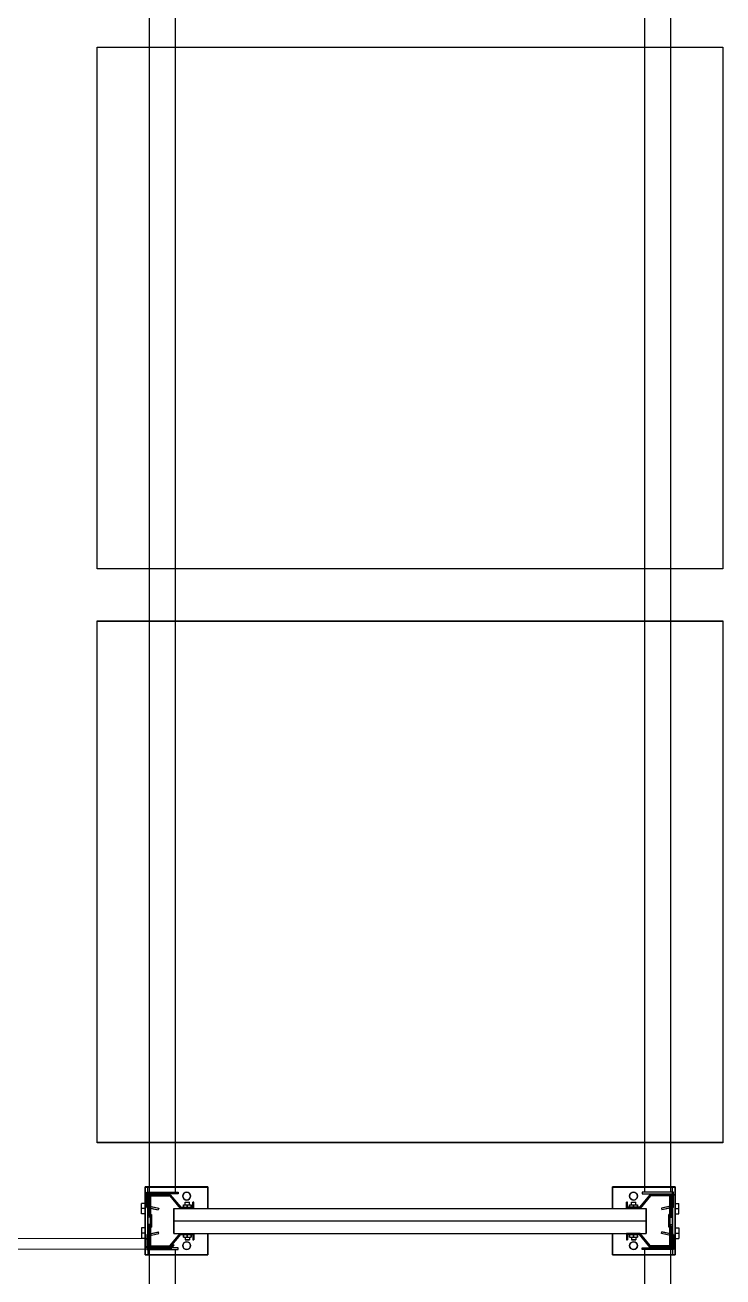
# Model space of a CAD drawing. Header units: metres. Extents: x 0 to 8715937, y -236336 to 216.
# Drawn here: x 140.685 to 142.023, y 80.287 to 82.687 of the extents above; entities that cross this region are included whole.
import ezdxf

# ---------------------------------------------------------------- set-up
doc = ezdxf.new("R2010")
doc.units = ezdxf.units.M
doc.header["$MEASUREMENT"] = 0
for name, color, linetype in [('0-BLOCK-EQUIPAMIENTO', 7, 'Continuous'), ('AAA BAST', 5, 'Continuous'), ('AAA CONECT', 3, 'Continuous'), ('AAA LARG', 1, 'Continuous'), ('AAA PALLETS', 7, 'Continuous')]:
    doc.layers.add(name, color=color, linetype=linetype)

# ---------------------------------------------------------------- blocks, each defined once
blk = doc.blocks.new('1A MODULO SIMPLE')
at = {"layer": 'AAA BAST'}
for points in [[(-2.1307, 1.015), (-2.1307, 1.017), (-2.1407, 1.017), (-2.1407, 1.04), (-2.1167, 1.06), (-2.1167, 1.1), (-2.1567, 1.1), (-2.1567, 1.098), (-2.1767, 1.098), (-2.1767, 1.1), (-2.2167, 1.1), (-2.2167, 1.06), (-2.1927, 1.04), (-2.1927, 1.017), (-2.2027, 1.017), (-2.2027, 1.015), (-2.1907, 1.015), (-2.1907, 1.0409), (-2.2147, 1.0609), (-2.2147, 1.098), (-2.1787, 1.098), (-2.1787, 1.096), (-2.1547, 1.096), (-2.1547, 1.098), (-2.1187, 1.098), (-2.1187, 1.0609), (-2.1427, 1.0409), (-2.1427, 1.015)], [(0.1973, 1.015), (0.1973, 1.017), (0.2073, 1.017), (0.2073, 1.04), (0.1833, 1.06), (0.1833, 1.1), (0.2233, 1.1), (0.2233, 1.098), (0.2433, 1.098), (0.2433, 1.1), (0.2833, 1.1), (0.2833, 1.06), (0.2593, 1.04), (0.2593, 1.017), (0.2693, 1.017), (0.2693, 1.015), (0.2573, 1.015), (0.2573, 1.0409), (0.2813, 1.0609), (0.2813, 1.098), (0.2453, 1.098), (0.2453, 1.096), (0.2213, 1.096), (0.2213, 1.098), (0.1853, 1.098), (0.1853, 1.0609), (0.2093, 1.0409), (0.2093, 1.015)], [(-2.1307, 0.185), (-2.1307, 0.183), (-2.1407, 0.183), (-2.1407, 0.16), (-2.1167, 0.14), (-2.1167, 0.1), (-2.1567, 0.1), (-2.1567, 0.102), (-2.1767, 0.102), (-2.1767, 0.1), (-2.2167, 0.1), (-2.2167, 0.14), (-2.1927, 0.16), (-2.1927, 0.183), (-2.2027, 0.183), (-2.2027, 0.185), (-2.1907, 0.185), (-2.1907, 0.1591), (-2.2147, 0.1391), (-2.2147, 0.102), (-2.1787, 0.102), (-2.1787, 0.104), (-2.1547, 0.104), (-2.1547, 0.102), (-2.1187, 0.102), (-2.1187, 0.1391), (-2.1427, 0.1591), (-2.1427, 0.185)], [(0.1973, 0.185), (0.1973, 0.183), (0.2073, 0.183), (0.2073, 0.16), (0.1833, 0.14), (0.1833, 0.1), (0.2233, 0.1), (0.2233, 0.102), (0.2433, 0.102), (0.2433, 0.1), (0.2833, 0.1), (0.2833, 0.14), (0.2593, 0.16), (0.2593, 0.183), (0.2693, 0.183), (0.2693, 0.185), (0.2573, 0.185), (0.2573, 0.1591), (0.2813, 0.1391), (0.2813, 0.102), (0.2453, 0.102), (0.2453, 0.104), (0.2213, 0.104), (0.2213, 0.102), (0.1853, 0.102), (0.1853, 0.1391), (0.2093, 0.1591), (0.2093, 0.185)]]:
    blk.add_hatch(color=251, dxfattribs=at).paths.add_polyline_path(points)
at = {"layer": 'AAA BAST', "color": 251}
for p, q in [((-2.2167, 1.1082), (-2.2317, 1.1082)), ((-2.2317, 1.1082), (-2.2317, 0.9882)), ((-2.1167, 1.1082), (-2.2167, 1.1082)), ((-2.2167, 1.1082), (-2.2167, 1.1032)), ((-2.1802, 1.1152), (-2.2002, 1.1152)), ((-2.2002, 1.1082), (-2.2002, 1.1152)), ((-2.1902, 1.1082), (-2.1902, 1.1152)), ((-2.1802, 1.1082), (-2.1802, 1.1152)), ((-2.1532, 1.1152), (-2.1332, 1.1152)), ((-2.1532, 1.1082), (-2.1532, 1.1152)), ((-2.1432, 1.1082), (-2.1432, 1.1152)), ((-2.1332, 1.1082), (-2.1332, 1.1152)), ((-2.1167, 1.1032), (-2.1167, 1.1082)), ((-2.1017, 1.1082), (-2.1167, 1.1082)), ((-2.1017, 0.9882), (-2.1017, 1.1082)), ((0.1683, 0.9882), (0.1683, 1.1082)), ((0.1683, 1.1082), (0.1833, 1.1082)), ((0.1833, 1.1032), (0.1833, 1.1082)), ((0.1833, 1.1082), (0.2833, 1.1082)), ((0.2198, 1.1152), (0.1998, 1.1152)), ((0.1998, 1.1082), (0.1998, 1.1152)), ((0.2098, 1.1082), (0.2098, 1.1152)), ((0.2198, 1.1082), (0.2198, 1.1152)), ((0.2468, 1.1152), (0.2668, 1.1152)), ((0.2468, 1.1082), (0.2468, 1.1152)), ((0.2568, 1.1082), (0.2568, 1.1152)), ((0.2668, 1.1082), (0.2668, 1.1152)), ((0.2833, 1.1082), (0.2833, 1.1032)), ((0.2833, 1.1082), (0.2983, 1.1082)), ((0.2983, 1.1082), (0.2983, 0.9882)), ((-2.2167, 1.1032), (-2.2317, 1.1032)), ((-2.2167, 1.1032), (-2.1167, 1.1032)), ((-2.1767, 1.1), (-2.2167, 1.1)), ((-2.2167, 1.1), (-2.2167, 1.06)), ((-2.2147, 1.098), (-2.2147, 1.0609)), ((-2.1787, 1.098), (-2.2147, 1.098)), ((-2.2067, 1.1), (-2.2067, 1.1032)), ((-2.2067, 1.1032), (-2.1737, 1.1032)), ((-2.1787, 1.098), (-2.1787, 1.096)), ((-2.1547, 1.096), (-2.1787, 1.096)), ((-2.1767, 1.1), (-2.1767, 1.098)), ((-2.1767, 1.1), (-2.1737, 1.1)), ((-2.1567, 1.098), (-2.1767, 1.098)), ((-2.1737, 1.1), (-2.1737, 1.1032)), ((-2.1597, 1.1), (-2.1597, 1.1032)), ((-2.1567, 1.1), (-2.1597, 1.1)), ((-2.1167, 1.1), (-2.1567, 1.1)), ((-2.1567, 1.1), (-2.1567, 1.098)), ((-2.1187, 1.098), (-2.1547, 1.098)), ((-2.1547, 1.098), (-2.1547, 1.096)), ((-2.1267, 1.1), (-2.1267, 1.1032)), ((-2.1187, 1.098), (-2.1187, 1.0609)), ((-2.1167, 1.1032), (-2.1017, 1.1032)), ((-2.1167, 1.1), (-2.1167, 1.06)), ((0.1833, 1.1032), (0.1683, 1.1032)), ((0.2833, 1.1032), (0.1833, 1.1032)), ((0.1833, 1.1), (0.2233, 1.1)), ((0.1833, 1.1), (0.1833, 1.06)), ((0.1853, 1.098), (0.1853, 1.0609)), ((0.1853, 1.098), (0.2213, 1.098)), ((0.1933, 1.1), (0.1933, 1.1032)), ((0.2213, 1.098), (0.2213, 1.096)), ((0.2213, 1.096), (0.2453, 1.096)), ((0.2233, 1.1), (0.2233, 1.098)), ((0.2233, 1.1), (0.2263, 1.1)), ((0.2233, 1.098), (0.2433, 1.098)), ((0.2263, 1.1), (0.2263, 1.1032)), ((0.2403, 1.1), (0.2403, 1.1032)), ((0.2733, 1.1032), (0.2403, 1.1032)), ((0.2433, 1.1), (0.2403, 1.1)), ((0.2433, 1.1), (0.2833, 1.1)), ((0.2433, 1.1), (0.2433, 1.098)), ((0.2453, 1.098), (0.2813, 1.098)), ((0.2453, 1.098), (0.2453, 1.096)), ((0.2733, 1.1), (0.2733, 1.1032)), ((0.2813, 1.098), (0.2813, 1.0609)), ((0.2833, 1.1032), (0.2983, 1.1032)), ((0.2833, 1.1), (0.2833, 1.06)), ((-2.2167, 1.06), (-2.1927, 1.04)), ((-2.2147, 1.0609), (-2.1907, 1.0409)), ((-2.1187, 1.0609), (-2.1427, 1.0409)), ((-2.1167, 1.06), (-2.1407, 1.04)), ((0.1833, 1.06), (0.2073, 1.04)), ((0.1853, 1.0609), (0.2093, 1.0409)), ((0.2813, 1.0609), (0.2573, 1.0409)), ((0.2833, 1.06), (0.2593, 1.04)), ((-2.1927, 1.036), (-2.1977, 1.036)), ((-2.1977, 1.021), (-2.1977, 1.036)), ((-2.1927, 1.04), (-2.1927, 1.017)), ((-2.1907, 1.053), (-2.1667, 1.053)), ((-2.1907, 0.147), (-2.1907, 1.053)), ((-2.1907, 1.0409), (-2.1907, 1.015)), ((-2.1667, 1.053), (-2.1427, 1.053)), ((-2.1667, 0.147), (-2.1667, 1.053)), ((-2.1427, 0.147), (-2.1427, 1.053)), ((-2.1427, 1.0409), (-2.1427, 1.015)), ((-2.1407, 1.04), (-2.1407, 1.017)), ((-2.1357, 1.036), (-2.1407, 1.036)), ((-2.1407, 1.021), (-2.1407, 1.036)), ((-2.1357, 1.021), (-2.1357, 1.036)), ((-2.1357, 1.0328), (-2.1307, 1.0328)), ((-2.1307, 1.0243), (-2.1307, 1.0328)), ((0.2023, 1.0328), (0.1973, 1.0328)), ((0.1973, 1.0243), (0.1973, 1.0328)), ((0.2023, 1.036), (0.2073, 1.036)), ((0.2023, 1.021), (0.2023, 1.036)), ((0.2073, 1.04), (0.2073, 1.017)), ((0.2073, 1.021), (0.2073, 1.036)), ((0.2333, 1.053), (0.2093, 1.053)), ((0.2093, 0.147), (0.2093, 1.053)), ((0.2093, 1.0409), (0.2093, 1.015)), ((0.2573, 1.053), (0.2333, 1.053)), ((0.2333, 0.147), (0.2333, 1.053)), ((0.2573, 0.147), (0.2573, 1.053)), ((0.2573, 1.0409), (0.2573, 1.015)), ((0.2593, 1.04), (0.2593, 1.017)), ((0.2593, 1.036), (0.2643, 1.036)), ((0.2643, 1.021), (0.2643, 1.036)), ((-2.1927, 1.017), (-2.2027, 1.017)), ((-2.2027, 1.017), (-2.2027, 1.015)), ((-2.1907, 1.015), (-2.2027, 1.015)), ((-2.1927, 1.0285), (-2.1977, 1.0285)), ((-2.1927, 1.021), (-2.1977, 1.021)), ((-2.1427, 1.015), (-2.1307, 1.015)), ((-2.1357, 1.0285), (-2.1407, 1.0285)), ((-2.1357, 1.021), (-2.1407, 1.021)), ((-2.1407, 1.017), (-2.1307, 1.017)), ((-2.1357, 1.0243), (-2.1307, 1.0243)), ((-2.1307, 1.015), (-2.1307, 1.017)), ((0.2023, 1.0243), (0.1973, 1.0243)), ((0.2073, 1.017), (0.1973, 1.017)), ((0.1973, 1.015), (0.1973, 1.017)), ((0.2093, 1.015), (0.1973, 1.015)), ((0.2023, 1.0285), (0.2073, 1.0285)), ((0.2023, 1.021), (0.2073, 1.021)), ((0.2573, 1.015), (0.2693, 1.015)), ((0.2593, 1.0285), (0.2643, 1.0285)), ((0.2593, 1.021), (0.2643, 1.021)), ((0.2593, 1.017), (0.2693, 1.017)), ((0.2693, 1.017), (0.2693, 1.015)), ((-2.2317, 0.9882), (-2.1907, 0.9882)), ((-2.1427, 0.9882), (-2.1017, 0.9882)), ((0.2093, 0.9882), (0.1683, 0.9882)), ((0.2983, 0.9882), (0.2573, 0.9882)), ((-2.2317, 0.0918), (-2.2317, 0.2118)), ((-2.2317, 0.2118), (-2.1907, 0.2118)), ((-2.1427, 0.2118), (-2.1017, 0.2118)), ((-2.1017, 0.2118), (-2.1017, 0.0918)), ((0.2093, 0.2118), (0.1683, 0.2118)), ((0.1683, 0.2118), (0.1683, 0.0918)), ((0.2983, 0.2118), (0.2573, 0.2118)), ((0.2983, 0.0918), (0.2983, 0.2118)), ((-2.1907, 0.185), (-2.2027, 0.185)), ((-2.2027, 0.183), (-2.2027, 0.185)), ((-2.1927, 0.183), (-2.2027, 0.183)), ((-2.1927, 0.1801), (-2.1977, 0.1801)), ((-2.1977, 0.1651), (-2.1977, 0.1801)), ((-2.1927, 0.1726), (-2.1977, 0.1726)), ((-2.1927, 0.16), (-2.1927, 0.183)), ((-2.1907, 0.1591), (-2.1907, 0.185)), ((-2.1427, 0.1591), (-2.1427, 0.185)), ((-2.1427, 0.185), (-2.1307, 0.185)), ((-2.1407, 0.16), (-2.1407, 0.183)), ((-2.1407, 0.183), (-2.1307, 0.183)), ((-2.1357, 0.1801), (-2.1407, 0.1801)), ((-2.1407, 0.1651), (-2.1407, 0.1801)), ((-2.1357, 0.1726), (-2.1407, 0.1726)), ((-2.1357, 0.1651), (-2.1357, 0.1801)), ((-2.1357, 0.1768), (-2.1307, 0.1768)), ((-2.1357, 0.1683), (-2.1307, 0.1683)), ((-2.1307, 0.185), (-2.1307, 0.183)), ((-2.1307, 0.1683), (-2.1307, 0.1768)), ((0.2093, 0.185), (0.1973, 0.185)), ((0.1973, 0.185), (0.1973, 0.183)), ((0.2073, 0.183), (0.1973, 0.183)), ((0.2023, 0.1768), (0.1973, 0.1768)), ((0.1973, 0.1683), (0.1973, 0.1768)), ((0.2023, 0.1683), (0.1973, 0.1683)), ((0.2023, 0.1801), (0.2073, 0.1801)), ((0.2023, 0.1651), (0.2023, 0.1801)), ((0.2023, 0.1726), (0.2073, 0.1726)), ((0.2073, 0.16), (0.2073, 0.183)), ((0.2073, 0.1651), (0.2073, 0.1801)), ((0.2093, 0.1591), (0.2093, 0.185)), ((0.2573, 0.1591), (0.2573, 0.185)), ((0.2573, 0.185), (0.2693, 0.185)), ((0.2593, 0.16), (0.2593, 0.183)), ((0.2593, 0.183), (0.2693, 0.183)), ((0.2593, 0.1801), (0.2643, 0.1801)), ((0.2593, 0.1726), (0.2643, 0.1726)), ((0.2643, 0.1651), (0.2643, 0.1801)), ((0.2693, 0.183), (0.2693, 0.185)), ((-2.2167, 0.14), (-2.1927, 0.16)), ((-2.2147, 0.1391), (-2.1907, 0.1591)), ((-2.1927, 0.1651), (-2.1977, 0.1651)), ((-2.1907, 0.147), (-2.1667, 0.147)), ((-2.1667, 0.147), (-2.1427, 0.147)), ((-2.1187, 0.1391), (-2.1427, 0.1591)), ((-2.1357, 0.1651), (-2.1407, 0.1651)), ((-2.1167, 0.14), (-2.1407, 0.16)), ((0.1833, 0.14), (0.2073, 0.16)), ((0.1853, 0.1391), (0.2093, 0.1591)), ((0.2023, 0.1651), (0.2073, 0.1651)), ((0.2333, 0.147), (0.2093, 0.147)), ((0.2573, 0.147), (0.2333, 0.147)), ((0.2813, 0.1391), (0.2573, 0.1591)), ((0.2593, 0.1651), (0.2643, 0.1651)), ((0.2833, 0.14), (0.2593, 0.16)), ((-2.2167, 0.1), (-2.2167, 0.14)), ((-2.2147, 0.102), (-2.2147, 0.1391)), ((-2.1187, 0.102), (-2.1187, 0.1391)), ((-2.1167, 0.1), (-2.1167, 0.14)), ((0.1833, 0.1), (0.1833, 0.14)), ((0.1853, 0.102), (0.1853, 0.1391)), ((0.2813, 0.102), (0.2813, 0.1391)), ((0.2833, 0.1), (0.2833, 0.14)), ((-2.2167, 0.0968), (-2.2317, 0.0968)), ((-2.1767, 0.1), (-2.2167, 0.1)), ((-2.2167, 0.0968), (-2.1167, 0.0968)), ((-2.2167, 0.0918), (-2.2167, 0.0968)), ((-2.1787, 0.102), (-2.2147, 0.102)), ((-2.2067, 0.1), (-2.2067, 0.0968)), ((-2.2067, 0.0968), (-2.1737, 0.0968)), ((-2.1787, 0.102), (-2.1787, 0.104)), ((-2.1547, 0.104), (-2.1787, 0.104)), ((-2.1567, 0.102), (-2.1767, 0.102)), ((-2.1767, 0.1), (-2.1767, 0.102)), ((-2.1767, 0.1), (-2.1737, 0.1)), ((-2.1737, 0.1), (-2.1737, 0.0968)), ((-2.1597, 0.1), (-2.1597, 0.0968)), ((-2.1567, 0.1), (-2.1597, 0.1)), ((-2.1567, 0.1), (-2.1567, 0.102)), ((-2.1167, 0.1), (-2.1567, 0.1)), ((-2.1547, 0.102), (-2.1547, 0.104)), ((-2.1187, 0.102), (-2.1547, 0.102)), ((-2.1267, 0.1), (-2.1267, 0.0968)), ((-2.1167, 0.0968), (-2.1167, 0.0918)), ((-2.1167, 0.0968), (-2.1017, 0.0968)), ((0.1833, 0.0968), (0.1683, 0.0968)), ((0.1833, 0.1), (0.2233, 0.1)), ((0.2833, 0.0968), (0.1833, 0.0968)), ((0.1833, 0.0968), (0.1833, 0.0918)), ((0.1853, 0.102), (0.2213, 0.102)), ((0.1933, 0.1), (0.1933, 0.0968)), ((0.2213, 0.102), (0.2213, 0.104)), ((0.2213, 0.104), (0.2453, 0.104)), ((0.2233, 0.102), (0.2433, 0.102)), ((0.2233, 0.1), (0.2233, 0.102)), ((0.2233, 0.1), (0.2263, 0.1)), ((0.2263, 0.1), (0.2263, 0.0968)), ((0.2403, 0.1), (0.2403, 0.0968)), ((0.2433, 0.1), (0.2403, 0.1)), ((0.2733, 0.0968), (0.2403, 0.0968)), ((0.2433, 0.1), (0.2433, 0.102)), ((0.2433, 0.1), (0.2833, 0.1)), ((0.2453, 0.102), (0.2453, 0.104)), ((0.2453, 0.102), (0.2813, 0.102)), ((0.2733, 0.1), (0.2733, 0.0968)), ((0.2833, 0.0918), (0.2833, 0.0968)), ((0.2833, 0.0968), (0.2983, 0.0968)), ((-2.2167, 0.0918), (-2.2317, 0.0918)), ((-2.1167, 0.0918), (-2.2167, 0.0918)), ((-2.2002, 0.0918), (-2.2002, 0.0848)), ((-2.1802, 0.0848), (-2.2002, 0.0848)), ((-2.1902, 0.0918), (-2.1902, 0.0848)), ((-2.1802, 0.0918), (-2.1802, 0.0848)), ((-2.1532, 0.0918), (-2.1532, 0.0848)), ((-2.1532, 0.0848), (-2.1332, 0.0848)), ((-2.1432, 0.0918), (-2.1432, 0.0848)), ((-2.1332, 0.0918), (-2.1332, 0.0848)), ((-2.1017, 0.0918), (-2.1167, 0.0918)), ((0.1683, 0.0918), (0.1833, 0.0918)), ((0.1833, 0.0918), (0.2833, 0.0918)), ((0.1998, 0.0918), (0.1998, 0.0848)), ((0.2198, 0.0848), (0.1998, 0.0848)), ((0.2098, 0.0918), (0.2098, 0.0848)), ((0.2198, 0.0918), (0.2198, 0.0848)), ((0.2468, 0.0918), (0.2468, 0.0848)), ((0.2468, 0.0848), (0.2668, 0.0848)), ((0.2568, 0.0918), (0.2568, 0.0848)), ((0.2668, 0.0918), (0.2668, 0.0848)), ((0.2833, 0.0918), (0.2983, 0.0918))]:
    blk.add_line(p, q, dxfattribs=at)
for centre in [(-2.2141, 1.0285), (-2.1192, 1.0285), (0.1859, 1.0285), (0.2808, 1.0285), (-2.2141, 0.1715), (-2.1192, 0.1715), (0.1859, 0.1715), (0.2808, 0.1715)]:
    blk.add_circle(centre, 0.0075, dxfattribs=at)
at = {"layer": 'AAA LARG', "color": 251}
for p, q in [((-2.1407, 1.105), (-2.1454, 1.0829)), ((-2.1407, 1.105), (-2.1117, 1.105)), ((-2.1117, 1.105), (-2.1117, 1.045)), ((0.2073, 1.105), (0.1783, 1.105)), ((0.1783, 1.105), (0.1783, 1.045)), ((0.2073, 1.105), (0.212, 1.0829)), ((-2.1422, 1.0822), (-2.1454, 1.0829)), ((-2.1381, 1.1018), (-2.1422, 1.0822)), ((-2.1149, 1.1018), (-2.1381, 1.1018)), ((-2.1149, 1.045), (-2.1149, 1.1018)), ((-2.1117, 1.1), (0.1783, 1.1)), ((0.1815, 1.045), (0.1815, 1.1018)), ((0.1815, 1.1018), (0.2047, 1.1018)), ((0.2047, 1.1018), (0.2089, 1.0822)), ((0.2089, 1.0822), (0.212, 1.0829)), ((-2.1117, 1.045), (-2.1149, 1.045)), ((-2.1117, 1.05), (0.1783, 1.05)), ((0.1783, 1.045), (0.1815, 1.045)), ((-2.1117, 0.155), (-2.1149, 0.155)), ((-2.1149, 0.155), (-2.1149, 0.0982)), ((-2.1117, 0.095), (-2.1117, 0.155)), ((-2.1117, 0.15), (0.1783, 0.15)), ((0.1783, 0.095), (0.1783, 0.155)), ((0.1783, 0.155), (0.1815, 0.155)), ((0.1815, 0.155), (0.1815, 0.0982)), ((-2.1422, 0.1178), (-2.1454, 0.1171)), ((-2.1407, 0.095), (-2.1454, 0.1171)), ((-2.1381, 0.0982), (-2.1422, 0.1178)), ((-2.1149, 0.0982), (-2.1381, 0.0982)), ((-2.1117, 0.1), (0.1783, 0.1)), ((0.1815, 0.0982), (0.2047, 0.0982)), ((0.2047, 0.0982), (0.2089, 0.1178)), ((0.2073, 0.095), (0.212, 0.1171)), ((0.2089, 0.1178), (0.212, 0.1171)), ((-2.1407, 0.095), (-2.1117, 0.095)), ((0.2073, 0.095), (0.1783, 0.095))]:
    blk.add_line(p, q, dxfattribs=at)
at = {"layer": 'AAA PALLETS', "color": 251, "ltscale": 0.21}
for p, q in [((-1.0167, 1.2), (-2.0167, 1.2)), ((-2.0167, 1.2), (-2.0167, 0)), ((-1.0167, 0), (-1.0167, 1.2)), ((0.0833, 1.2), (-0.9167, 1.2)), ((-0.9167, 1.2), (-0.9167, 0)), ((0.0833, 0), (0.0833, 1.2)), ((-2.0167, 0), (-1.0167, 0)), ((-0.9167, 0), (0.0833, 0))]:
    blk.add_line(p, q, dxfattribs=at)
blk = doc.blocks.new('1A MODULO D FTE COL')
at = {"layer": 'AAA CONECT', "color": 251, "lineweight": 5}
for p, q in [((-2.213, 0.5973), (-2.2207, 0.5909)), ((-2.2207, 0.59), (-2.2207, -0.0409)), ((-2.2117, 0.5958), (-2.2187, 0.59)), ((-2.2187, 0.5484), (-2.2187, 0.59)), ((-2.213, 0.5973), (-2.2117, 0.5958)), ((0.187, 0.5973), (0.1793, 0.5909)), ((0.1793, 0.59), (0.1793, -0.0409)), ((0.1883, 0.5958), (0.1813, 0.59)), ((0.1813, 0.5484), (0.1813, 0.59)), ((0.187, 0.5973), (0.1883, 0.5958)), ((-2.2187, 0.5484), (-2.2057, 0.5484)), ((-2.2007, 0.5434), (-2.2057, 0.5484)), ((-2.2007, 0.5434), (-2.2007, 0.0066)), ((0.1813, 0.5484), (0.1943, 0.5484)), ((0.1993, 0.5434), (0.1943, 0.5484)), ((0.1993, 0.5434), (0.1993, 0.0066))]:
    blk.add_line(p, q, dxfattribs=at)
at = {"layer": 'AAA BAST', "color": 251, "lineweight": 5}
blk.add_blockref('1A MODULO SIMPLE', (0, 0.45), dxfattribs=at)
blk = doc.blocks.new('DPM-EQUIPAMIENTO')
at = {"layer": 'AAA BAST', "xscale": -1, "rotation": 270}
for p in [(52.6533, 82.5609), (52.6533, 80.1609)]:
    blk.add_blockref('1A MODULO D FTE COL', p, dxfattribs=at)

msp = doc.modelspace()

# ---------------------------------------------------------------- hatches: boundary and pattern name
at = {"layer": 'AAA BAST'}
for points in [[(141.0083, 80.3583), (141.0063, 80.3583), (141.0063, 80.3683), (140.9833, 80.3683), (140.9633, 80.3443), (140.9233, 80.3443), (140.9233, 80.3843), (140.9253, 80.3843), (140.9253, 80.4043), (140.9233, 80.4043), (140.9233, 80.4443), (140.9633, 80.4443), (140.9833, 80.4203), (141.0063, 80.4203), (141.0063, 80.4303), (141.0083, 80.4303), (141.0083, 80.4183), (140.9824, 80.4183), (140.9624, 80.4423), (140.9253, 80.4423), (140.9253, 80.4063), (140.9273, 80.4063), (140.9273, 80.3823), (140.9253, 80.3823), (140.9253, 80.3463), (140.9624, 80.3463), (140.9824, 80.3703), (141.0083, 80.3703)], [(141.0083, 80.4303), (141.0063, 80.4303), (141.0063, 80.4203), (140.9833, 80.4203), (140.9633, 80.4443), (140.9233, 80.4443), (140.9233, 80.4043), (140.9253, 80.4043), (140.9253, 80.3843), (140.9233, 80.3843), (140.9233, 80.3443), (140.9633, 80.3443), (140.9833, 80.3683), (141.0063, 80.3683), (141.0063, 80.3583), (141.0083, 80.3583), (141.0083, 80.3703), (140.9824, 80.3703), (140.9624, 80.3463), (140.9253, 80.3463), (140.9253, 80.3823), (140.9273, 80.3823), (140.9273, 80.4063), (140.9253, 80.4063), (140.9253, 80.4423), (140.9624, 80.4423), (140.9824, 80.4183), (141.0083, 80.4183)], [(141.8383, 80.3583), (141.8403, 80.3583), (141.8403, 80.3683), (141.8633, 80.3683), (141.8833, 80.3443), (141.9233, 80.3443), (141.9233, 80.3843), (141.9213, 80.3843), (141.9213, 80.4043), (141.9233, 80.4043), (141.9233, 80.4443), (141.8833, 80.4443), (141.8633, 80.4203), (141.8403, 80.4203), (141.8403, 80.4303), (141.8383, 80.4303), (141.8383, 80.4183), (141.8642, 80.4183), (141.8842, 80.4423), (141.9213, 80.4423), (141.9213, 80.4063), (141.9193, 80.4063), (141.9193, 80.3823), (141.9213, 80.3823), (141.9213, 80.3463), (141.8842, 80.3463), (141.8642, 80.3703), (141.8383, 80.3703)], [(141.8383, 80.4303), (141.8403, 80.4303), (141.8403, 80.4203), (141.8633, 80.4203), (141.8833, 80.4443), (141.9233, 80.4443), (141.9233, 80.4043), (141.9213, 80.4043), (141.9213, 80.3843), (141.9233, 80.3843), (141.9233, 80.3443), (141.8833, 80.3443), (141.8633, 80.3683), (141.8403, 80.3683), (141.8403, 80.3583), (141.8383, 80.3583), (141.8383, 80.3703), (141.8642, 80.3703), (141.8842, 80.3463), (141.9213, 80.3463), (141.9213, 80.3823), (141.9193, 80.3823), (141.9193, 80.4063), (141.9213, 80.4063), (141.9213, 80.4423), (141.8842, 80.4423), (141.8642, 80.4183), (141.8383, 80.4183)]]:
    msp.add_hatch(color=251, dxfattribs=at).paths.add_polyline_path(points)

# ---------------------------------------------------------------- linework, layer by layer
at = {"layer": 'AAA BAST', "color": 251}
for p, q in [((140.9151, 80.4443), (140.9151, 80.4593)), ((140.9151, 80.4593), (141.0351, 80.4593)), ((141.0351, 80.4593), (140.9151, 80.4593)), ((140.9151, 80.4593), (140.9151, 80.4443)), ((140.9201, 80.4443), (140.9201, 80.4593)), ((140.9201, 80.4443), (140.9201, 80.4593)), ((141.0351, 80.4593), (141.0351, 80.4183)), ((141.0351, 80.4183), (141.0351, 80.4593)), ((141.9315, 80.4593), (141.8115, 80.4593)), ((141.8115, 80.4593), (141.8115, 80.4183)), ((141.8115, 80.4183), (141.8115, 80.4593)), ((141.8115, 80.4593), (141.9315, 80.4593)), ((141.9265, 80.4443), (141.9265, 80.4593)), ((141.9265, 80.4443), (141.9265, 80.4593)), ((141.9315, 80.4443), (141.9315, 80.4593)), ((141.9315, 80.4593), (141.9315, 80.4443)), ((140.9081, 80.4078), (140.9081, 80.4278)), ((140.9151, 80.4278), (140.9081, 80.4278)), ((140.9081, 80.4078), (140.9081, 80.4278)), ((140.9151, 80.4278), (140.9081, 80.4278)), ((140.9151, 80.3443), (140.9151, 80.4443)), ((140.9151, 80.4443), (140.9201, 80.4443)), ((140.9201, 80.4443), (140.9151, 80.4443)), ((140.9151, 80.4443), (140.9151, 80.3443)), ((140.9201, 80.4443), (140.9201, 80.3443)), ((140.9201, 80.3443), (140.9201, 80.4443)), ((140.9233, 80.4343), (140.9201, 80.4343)), ((140.9201, 80.4343), (140.9201, 80.4013)), ((140.9233, 80.4343), (140.9201, 80.4343)), ((140.9233, 80.4043), (140.9233, 80.4443)), ((140.9233, 80.4443), (140.9633, 80.4443)), ((140.9233, 80.4443), (140.9233, 80.4043)), ((140.9233, 80.4443), (140.9633, 80.4443)), ((140.9253, 80.4423), (140.9624, 80.4423)), ((140.9253, 80.4063), (140.9253, 80.4423)), ((140.9253, 80.4423), (140.9624, 80.4423)), ((140.9253, 80.4423), (140.9253, 80.4063)), ((140.9624, 80.4423), (140.9824, 80.4183)), ((140.9624, 80.4423), (140.9824, 80.4183)), ((140.9633, 80.4443), (140.9833, 80.4203)), ((140.9633, 80.4443), (140.9833, 80.4203)), ((140.9884, 80.4203), (140.9884, 80.4253)), ((140.9884, 80.4253), (141.0034, 80.4253)), ((140.9884, 80.4253), (140.9884, 80.4203)), ((140.9884, 80.4253), (141.0034, 80.4253)), ((140.9916, 80.4253), (140.9916, 80.4303)), ((140.9916, 80.4303), (141.0001, 80.4303)), ((140.9959, 80.4203), (140.9959, 80.4253)), ((140.9959, 80.4253), (140.9959, 80.4203)), ((141.0001, 80.4253), (141.0001, 80.4303)), ((141.0034, 80.4203), (141.0034, 80.4253)), ((141.0034, 80.4253), (141.0034, 80.4203)), ((141.0063, 80.4203), (141.0063, 80.4303)), ((141.0063, 80.4303), (141.0083, 80.4303)), ((141.0063, 80.4203), (141.0063, 80.4303)), ((141.0083, 80.4303), (141.0063, 80.4303)), ((141.0083, 80.4183), (141.0083, 80.4303)), ((141.0083, 80.4183), (141.0083, 80.4303)), ((141.8383, 80.4183), (141.8383, 80.4303)), ((141.8403, 80.4303), (141.8383, 80.4303)), ((141.8383, 80.4183), (141.8383, 80.4303)), ((141.8383, 80.4303), (141.8403, 80.4303)), ((141.8403, 80.4203), (141.8403, 80.4303)), ((141.8403, 80.4203), (141.8403, 80.4303)), ((141.8443, 80.4203), (141.8443, 80.4253)), ((141.8443, 80.4253), (141.8593, 80.4253)), ((141.8443, 80.4253), (141.8443, 80.4203)), ((141.8443, 80.4253), (141.8593, 80.4253)), ((141.8476, 80.4253), (141.8476, 80.4303)), ((141.8476, 80.4303), (141.8561, 80.4303)), ((141.8518, 80.4203), (141.8518, 80.4253)), ((141.8518, 80.4253), (141.8518, 80.4203)), ((141.8561, 80.4253), (141.8561, 80.4303)), ((141.8593, 80.4203), (141.8593, 80.4253)), ((141.8593, 80.4253), (141.8593, 80.4203)), ((141.8833, 80.4443), (141.8633, 80.4203)), ((141.8833, 80.4443), (141.8633, 80.4203)), ((141.8842, 80.4423), (141.8642, 80.4183)), ((141.8842, 80.4423), (141.8642, 80.4183)), ((141.9233, 80.4443), (141.8833, 80.4443)), ((141.9233, 80.4443), (141.8833, 80.4443)), ((141.9213, 80.4423), (141.8842, 80.4423)), ((141.9213, 80.4423), (141.8842, 80.4423)), ((141.9213, 80.4063), (141.9213, 80.4423)), ((141.9213, 80.4423), (141.9213, 80.4063)), ((141.9233, 80.4043), (141.9233, 80.4443)), ((141.9233, 80.4443), (141.9233, 80.4043)), ((141.9233, 80.4343), (141.9265, 80.4343)), ((141.9233, 80.4343), (141.9265, 80.4343)), ((141.9265, 80.4443), (141.9265, 80.3443)), ((141.9315, 80.4443), (141.9265, 80.4443)), ((141.9265, 80.3443), (141.9265, 80.4443)), ((141.9265, 80.4443), (141.9315, 80.4443)), ((141.9265, 80.4343), (141.9265, 80.4013)), ((141.9315, 80.3443), (141.9315, 80.4443)), ((141.9315, 80.4443), (141.9315, 80.3443)), ((141.9315, 80.4278), (141.9385, 80.4278)), ((141.9315, 80.4278), (141.9385, 80.4278)), ((141.9385, 80.4078), (141.9385, 80.4278)), ((141.9385, 80.4078), (141.9385, 80.4278)), ((140.9151, 80.4178), (140.9081, 80.4178)), ((140.9151, 80.4178), (140.9081, 80.4178)), ((140.9151, 80.4078), (140.9081, 80.4078)), ((140.9151, 80.4078), (140.9081, 80.4078)), ((140.9233, 80.4013), (140.9201, 80.4013)), ((140.9233, 80.4013), (140.9201, 80.4013)), ((140.9233, 80.4043), (140.9253, 80.4043)), ((140.9233, 80.4043), (140.9233, 80.4013)), ((140.9233, 80.4043), (140.9253, 80.4043)), ((140.9233, 80.4043), (140.9233, 80.4013)), ((140.9253, 80.4063), (140.9273, 80.4063)), ((140.9253, 80.4063), (140.9273, 80.4063)), ((140.9253, 80.3843), (140.9253, 80.4043)), ((140.9253, 80.4043), (140.9253, 80.3843)), ((140.9273, 80.3823), (140.9273, 80.4063)), ((140.9273, 80.4063), (140.9273, 80.3823)), ((140.9703, 80.4183), (140.9703, 80.3943)), ((140.9703, 80.4183), (141.8763, 80.4183)), ((140.9703, 80.3943), (140.9703, 80.4183)), ((140.9703, 80.4183), (141.8763, 80.4183)), ((140.9824, 80.4183), (141.0083, 80.4183)), ((140.9824, 80.4183), (141.0083, 80.4183)), ((140.9833, 80.4203), (141.0063, 80.4203)), ((140.9833, 80.4203), (141.0063, 80.4203)), ((140.9884, 80.4203), (141.0034, 80.4203)), ((141.8642, 80.4183), (141.8383, 80.4183)), ((141.8642, 80.4183), (141.8383, 80.4183)), ((141.8633, 80.4203), (141.8403, 80.4203)), ((141.8633, 80.4203), (141.8403, 80.4203)), ((141.8443, 80.4203), (141.8593, 80.4203)), ((141.8763, 80.4183), (141.8763, 80.3943)), ((141.8763, 80.3943), (141.8763, 80.4183)), ((141.9213, 80.4063), (141.9193, 80.4063)), ((141.9193, 80.3823), (141.9193, 80.4063)), ((141.9213, 80.4063), (141.9193, 80.4063)), ((141.9193, 80.4063), (141.9193, 80.3823)), ((141.9213, 80.3843), (141.9213, 80.4043)), ((141.9233, 80.4043), (141.9213, 80.4043)), ((141.9213, 80.4043), (141.9213, 80.3843)), ((141.9233, 80.4043), (141.9213, 80.4043)), ((141.9233, 80.4043), (141.9233, 80.4013)), ((141.9233, 80.4043), (141.9233, 80.4013)), ((141.9233, 80.4013), (141.9265, 80.4013)), ((141.9233, 80.4013), (141.9265, 80.4013)), ((141.9315, 80.4178), (141.9385, 80.4178)), ((141.9315, 80.4178), (141.9385, 80.4178)), ((141.9315, 80.4078), (141.9385, 80.4078)), ((141.9315, 80.4078), (141.9385, 80.4078)), ((140.9081, 80.3808), (140.9081, 80.3608)), ((140.9151, 80.3808), (140.9081, 80.3808)), ((140.9081, 80.3808), (140.9081, 80.3608)), ((140.9151, 80.3808), (140.9081, 80.3808)), ((140.9233, 80.3873), (140.9201, 80.3873)), ((140.9233, 80.3873), (140.9201, 80.3873)), ((140.9201, 80.3543), (140.9201, 80.3873)), ((140.9233, 80.3843), (140.9233, 80.3873)), ((140.9233, 80.3843), (140.9233, 80.3873)), ((140.9233, 80.3443), (140.9233, 80.3843)), ((140.9233, 80.3843), (140.9253, 80.3843)), ((140.9233, 80.3843), (140.9233, 80.3443)), ((140.9233, 80.3843), (140.9253, 80.3843)), ((140.9253, 80.3463), (140.9253, 80.3823)), ((140.9253, 80.3823), (140.9273, 80.3823)), ((140.9253, 80.3823), (140.9253, 80.3463)), ((140.9253, 80.3823), (140.9273, 80.3823)), ((140.9703, 80.3943), (140.9703, 80.3703)), ((140.9703, 80.3943), (141.8763, 80.3943)), ((140.9703, 80.3703), (140.9703, 80.3943)), ((140.9703, 80.3943), (141.8763, 80.3943)), ((141.8763, 80.3943), (141.8763, 80.3703)), ((141.8763, 80.3703), (141.8763, 80.3943)), ((141.9213, 80.3823), (141.9193, 80.3823)), ((141.9213, 80.3823), (141.9193, 80.3823)), ((141.9233, 80.3843), (141.9213, 80.3843)), ((141.9233, 80.3843), (141.9213, 80.3843)), ((141.9213, 80.3463), (141.9213, 80.3823)), ((141.9213, 80.3823), (141.9213, 80.3463)), ((141.9233, 80.3873), (141.9265, 80.3873)), ((141.9233, 80.3843), (141.9233, 80.3873)), ((141.9233, 80.3873), (141.9265, 80.3873)), ((141.9233, 80.3843), (141.9233, 80.3873)), ((141.9233, 80.3443), (141.9233, 80.3843)), ((141.9233, 80.3843), (141.9233, 80.3443)), ((141.9265, 80.3543), (141.9265, 80.3873)), ((141.9315, 80.3808), (141.9385, 80.3808)), ((141.9315, 80.3808), (141.9385, 80.3808)), ((141.9385, 80.3808), (141.9385, 80.3608)), ((141.9385, 80.3808), (141.9385, 80.3608)), ((140.9151, 80.3708), (140.9081, 80.3708)), ((140.9151, 80.3708), (140.9081, 80.3708)), ((140.9151, 80.3608), (140.9081, 80.3608)), ((140.9151, 80.3608), (140.9081, 80.3608)), ((140.9233, 80.3543), (140.9201, 80.3543)), ((140.9233, 80.3543), (140.9201, 80.3543)), ((140.9624, 80.3463), (140.9824, 80.3703)), ((140.9624, 80.3463), (140.9824, 80.3703)), ((140.9633, 80.3443), (140.9833, 80.3683)), ((140.9633, 80.3443), (140.9833, 80.3683)), ((140.9703, 80.3703), (141.8763, 80.3703)), ((140.9703, 80.3703), (141.8763, 80.3703)), ((140.9824, 80.3703), (141.0083, 80.3703)), ((140.9824, 80.3703), (141.0083, 80.3703)), ((140.9833, 80.3683), (141.0063, 80.3683)), ((140.9833, 80.3683), (141.0063, 80.3683)), ((140.9884, 80.3633), (140.9884, 80.3683)), ((140.9884, 80.3683), (141.0034, 80.3683)), ((140.9884, 80.3683), (140.9884, 80.3633)), ((140.9884, 80.3633), (141.0034, 80.3633)), ((140.9884, 80.3633), (141.0034, 80.3633)), ((140.9916, 80.3633), (140.9916, 80.3583)), ((140.9916, 80.3583), (141.0001, 80.3583)), ((140.9959, 80.3633), (140.9959, 80.3683)), ((140.9959, 80.3683), (140.9959, 80.3633)), ((141.0001, 80.3633), (141.0001, 80.3583)), ((141.0034, 80.3633), (141.0034, 80.3683)), ((141.0034, 80.3683), (141.0034, 80.3633)), ((141.0063, 80.3683), (141.0063, 80.3583)), ((141.0063, 80.3683), (141.0063, 80.3583)), ((141.0083, 80.3583), (141.0063, 80.3583)), ((141.0063, 80.3583), (141.0083, 80.3583)), ((141.0083, 80.3703), (141.0083, 80.3583)), ((141.0083, 80.3703), (141.0083, 80.3583)), ((141.0351, 80.3703), (141.0351, 80.3293)), ((141.0351, 80.3293), (141.0351, 80.3703)), ((141.8115, 80.3703), (141.8115, 80.3293)), ((141.8115, 80.3293), (141.8115, 80.3703)), ((141.8642, 80.3703), (141.8383, 80.3703)), ((141.8383, 80.3703), (141.8383, 80.3583)), ((141.8642, 80.3703), (141.8383, 80.3703)), ((141.8383, 80.3703), (141.8383, 80.3583)), ((141.8383, 80.3583), (141.8403, 80.3583)), ((141.8403, 80.3583), (141.8383, 80.3583)), ((141.8633, 80.3683), (141.8403, 80.3683)), ((141.8403, 80.3683), (141.8403, 80.3583)), ((141.8633, 80.3683), (141.8403, 80.3683)), ((141.8403, 80.3683), (141.8403, 80.3583)), ((141.8443, 80.3633), (141.8443, 80.3683)), ((141.8443, 80.3683), (141.8593, 80.3683)), ((141.8443, 80.3683), (141.8443, 80.3633)), ((141.8443, 80.3633), (141.8593, 80.3633)), ((141.8443, 80.3633), (141.8593, 80.3633)), ((141.8476, 80.3633), (141.8476, 80.3583)), ((141.8476, 80.3583), (141.8561, 80.3583)), ((141.8518, 80.3633), (141.8518, 80.3683)), ((141.8518, 80.3683), (141.8518, 80.3633)), ((141.8561, 80.3633), (141.8561, 80.3583)), ((141.8593, 80.3633), (141.8593, 80.3683)), ((141.8593, 80.3683), (141.8593, 80.3633)), ((141.8833, 80.3443), (141.8633, 80.3683)), ((141.8833, 80.3443), (141.8633, 80.3683)), ((141.8842, 80.3463), (141.8642, 80.3703)), ((141.8842, 80.3463), (141.8642, 80.3703)), ((141.9233, 80.3543), (141.9265, 80.3543)), ((141.9233, 80.3543), (141.9265, 80.3543)), ((141.9315, 80.3708), (141.9385, 80.3708)), ((141.9315, 80.3708), (141.9385, 80.3708)), ((141.9315, 80.3608), (141.9385, 80.3608)), ((141.9315, 80.3608), (141.9385, 80.3608)), ((140.9201, 80.3443), (140.9151, 80.3443)), ((140.9151, 80.3293), (140.9151, 80.3443)), ((140.9151, 80.3443), (140.9201, 80.3443)), ((140.9151, 80.3443), (140.9151, 80.3293)), ((141.0351, 80.3293), (140.9151, 80.3293)), ((140.9151, 80.3293), (141.0351, 80.3293)), ((140.9201, 80.3443), (140.9201, 80.3293)), ((140.9201, 80.3443), (140.9201, 80.3293)), ((140.9233, 80.3443), (140.9633, 80.3443)), ((140.9233, 80.3443), (140.9633, 80.3443)), ((140.9253, 80.3463), (140.9624, 80.3463)), ((140.9253, 80.3463), (140.9624, 80.3463)), ((141.8115, 80.3293), (141.9315, 80.3293)), ((141.9315, 80.3293), (141.8115, 80.3293)), ((141.9233, 80.3443), (141.8833, 80.3443)), ((141.9233, 80.3443), (141.8833, 80.3443)), ((141.9213, 80.3463), (141.8842, 80.3463)), ((141.9213, 80.3463), (141.8842, 80.3463)), ((141.9265, 80.3443), (141.9315, 80.3443)), ((141.9265, 80.3443), (141.9265, 80.3293)), ((141.9315, 80.3443), (141.9265, 80.3443)), ((141.9265, 80.3443), (141.9265, 80.3293)), ((141.9315, 80.3293), (141.9315, 80.3443)), ((141.9315, 80.3443), (141.9315, 80.3293))]:
    msp.add_line(p, q, dxfattribs=at)
for centre in [(140.9948, 80.4418), (140.9948, 80.4418), (141.8518, 80.4418), (141.8518, 80.4418), (140.9948, 80.3468), (140.9948, 80.3468), (141.8518, 80.3468), (141.8518, 80.3468)]:
    msp.add_circle(centre, 0.0075, dxfattribs=at)
at = {"layer": 'AAA CONECT', "color": 251, "lineweight": 5}
for p, q in [((140.9167, 80.3603), (140.3799, 80.3603)), ((140.9167, 80.3603), (140.3799, 80.3603)), ((140.9167, 80.3603), (140.9217, 80.3553)), ((140.9167, 80.3603), (140.9217, 80.3553)), ((140.9217, 80.3423), (140.9217, 80.3553)), ((140.9217, 80.3423), (140.9217, 80.3553)), ((140.9633, 80.3403), (140.3324, 80.3403)), ((140.9633, 80.3403), (140.3324, 80.3403)), ((140.9217, 80.3423), (140.9633, 80.3423)), ((140.9217, 80.3423), (140.9633, 80.3423)), ((140.9691, 80.3492), (140.9633, 80.3423)), ((140.9691, 80.3492), (140.9633, 80.3423)), ((140.9706, 80.348), (140.9642, 80.3403)), ((140.9706, 80.348), (140.9642, 80.3403)), ((140.9706, 80.348), (140.9691, 80.3492)), ((140.9706, 80.348), (140.9691, 80.3492))]:
    msp.add_line(p, q, dxfattribs=at)
at = {"layer": 'AAA LARG', "color": 251}
for p, q in [((140.9233, 80.4493), (140.9233, 82.7393)), ((140.9733, 80.4493), (140.9733, 82.7393)), ((141.8733, 80.4493), (141.8733, 82.7393)), ((141.9233, 80.4493), (141.9233, 82.7393)), ((140.9183, 80.4203), (140.9183, 80.4493)), ((140.9183, 80.4493), (140.9783, 80.4493)), ((140.9783, 80.4493), (140.9783, 80.4461)), ((141.9283, 80.4493), (141.8683, 80.4493)), ((141.8683, 80.4493), (141.8683, 80.4461)), ((141.9283, 80.4203), (141.9283, 80.4493)), ((140.9783, 80.4461), (140.9215, 80.4461)), ((140.9215, 80.4461), (140.9215, 80.4229)), ((141.8683, 80.4461), (141.9251, 80.4461)), ((141.9251, 80.4461), (141.9251, 80.4229)), ((140.9183, 80.4203), (140.9404, 80.4156)), ((140.9215, 80.4229), (140.9411, 80.4187)), ((140.9411, 80.4187), (140.9404, 80.4156)), ((141.9251, 80.4229), (141.9055, 80.4187)), ((141.9055, 80.4187), (141.9062, 80.4156)), ((141.9283, 80.4203), (141.9062, 80.4156)), ((140.9183, 80.3683), (140.9404, 80.373)), ((140.9183, 80.3683), (140.9183, 80.3393)), ((140.9215, 80.3657), (140.9411, 80.3698)), ((140.9215, 80.3425), (140.9215, 80.3657)), ((140.9411, 80.3698), (140.9404, 80.373)), ((141.9055, 80.3698), (141.9062, 80.373)), ((141.9251, 80.3657), (141.9055, 80.3698)), ((141.9283, 80.3683), (141.9062, 80.373)), ((141.9251, 80.3425), (141.9251, 80.3657)), ((141.9283, 80.3683), (141.9283, 80.3393)), ((140.9183, 80.3393), (140.9783, 80.3393)), ((140.9783, 80.3425), (140.9215, 80.3425)), ((140.9233, 78.0493), (140.9233, 80.3393)), ((140.9733, 78.0493), (140.9733, 80.3393)), ((140.9783, 80.3393), (140.9783, 80.3425)), ((141.8683, 80.3393), (141.8683, 80.3425)), ((141.8683, 80.3425), (141.9251, 80.3425)), ((141.9283, 80.3393), (141.8683, 80.3393)), ((141.8733, 78.0493), (141.8733, 80.3393)), ((141.9233, 78.0493), (141.9233, 80.3393))]:
    msp.add_line(p, q, dxfattribs=at)
at = {"layer": 'AAA PALLETS', "color": 251, "ltscale": 0.21}
for p, q in [((140.8233, 81.6443), (140.8233, 82.6443)), ((140.8233, 82.6443), (142.0233, 82.6443)), ((142.0233, 82.6443), (142.0233, 81.6443)), ((142.0233, 81.6443), (140.8233, 81.6443)), ((140.8233, 80.5443), (140.8233, 81.5443)), ((140.8233, 81.5443), (142.0233, 81.5443)), ((142.0233, 81.5443), (142.0233, 80.5443)), ((142.0233, 80.5443), (140.8233, 80.5443))]:
    msp.add_line(p, q, dxfattribs=at)

# ---------------------------------------------------------------- block references
at = {"layer": '0-BLOCK-EQUIPAMIENTO'}
msp.add_blockref('DPM-EQUIPAMIENTO', (87.72, 0), dxfattribs=at)

doc.saveas('drawing.dxf')
